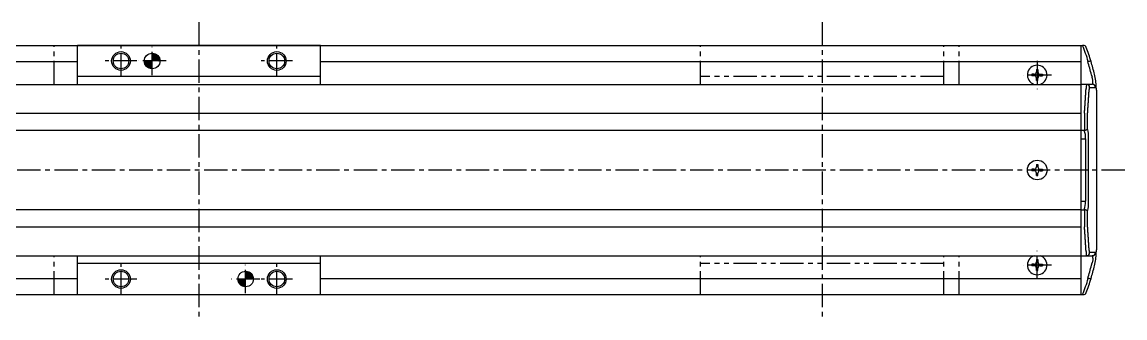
# Model space of a CAD drawing. Extents: x -693 to 0, y 35 to 506.
# Drawn here: x -354.2 to -0.3, y 410.8 to 505.8 of the extents above; entities that cross this region are included whole.
import ezdxf

# ---------------------------------------------------------------- set-up
doc = ezdxf.new("R2010")
doc.units = 0
doc.linetypes.add('CENTER', pattern=[12, 7.5, -1.5, 1.5, -1.5])
doc.linetypes.add('PHANTOM', pattern=[15, 7.5, -1.5, 1.5, -1.5, 1.5, -1.5])
doc.layers.get('0').update_dxf_attribs({"linetype": 'CONTINUOUS'})
doc.layers.add('CENTER', color=1, linetype='CENTER')

# ---------------------------------------------------------------- blocks, each defined once
blk = doc.blocks.new('*X3')
at = {"color": 0}
for p, q in [((-282.42, 425.76), (-282.42, 425.76)), ((-282.42, 425.53), (-282.2, 425.75)), ((-282.42, 425.31), (-282.01, 425.73)), ((-282.42, 425.09), (-281.82, 425.69)), ((-282.42, 424.86), (-281.65, 425.64)), ((-282.42, 424.64), (-281.48, 425.58)), ((-282.42, 424.42), (-281.33, 425.51)), ((-282.42, 424.19), (-281.18, 425.43)), ((-282.42, 423.97), (-281.04, 425.35)), ((-282.42, 423.75), (-280.91, 425.26)), ((-282.42, 423.52), (-280.79, 425.16)), ((-282.42, 423.3), (-280.67, 425.05)), ((-282.23, 423.26), (-280.56, 424.94)), ((-282.01, 423.26), (-280.46, 424.81)), ((-284.92, 423.26), (-284.92, 423.26)), ((-284.91, 423.04), (-284.69, 423.26)), ((-284.89, 422.85), (-284.47, 423.26)), ((-284.85, 422.66), (-284.25, 423.26)), ((-284.8, 422.49), (-284.02, 423.26)), ((-284.74, 422.32), (-283.8, 423.26)), ((-284.67, 422.17), (-283.58, 423.26)), ((-284.59, 422.02), (-283.35, 423.26)), ((-284.51, 421.88), (-283.13, 423.26)), ((-284.42, 421.75), (-282.9, 423.26)), ((-284.32, 421.63), (-282.68, 423.26)), ((-284.21, 421.51), (-282.46, 423.26)), ((-284.09, 421.4), (-282.42, 423.08)), ((-283.97, 421.3), (-282.42, 422.85)), ((-283.84, 421.21), (-282.42, 422.63)), ((-283.71, 421.12), (-282.42, 422.4)), ((-283.56, 421.04), (-282.42, 422.18)), ((-283.41, 420.97), (-282.42, 421.96)), ((-283.25, 420.91), (-282.42, 421.73)), ((-283.08, 420.85), (-282.42, 421.51)), ((-282.9, 420.81), (-282.42, 421.29)), ((-281.79, 423.26), (-280.37, 424.69)), ((-281.56, 423.26), (-280.28, 424.55)), ((-281.34, 423.26), (-280.2, 424.41)), ((-281.12, 423.26), (-280.13, 424.25)), ((-280.89, 423.26), (-280.06, 424.09)), ((-280.67, 423.26), (-280.01, 423.92)), ((-280.45, 423.26), (-279.97, 423.74)), ((-280.22, 423.26), (-279.94, 423.55)), ((-280, 423.26), (-279.92, 423.34)), ((-282.71, 420.78), (-282.42, 421.06)), ((-282.5, 420.77), (-282.42, 420.84))]:
    blk.add_line(p, q, dxfattribs=at)
blk = doc.blocks.new('*X4')
at = {"color": 0}
for p, q in [((-312.42, 495.71), (-312.37, 495.76)), ((-312.42, 495.49), (-312.16, 495.75)), ((-312.42, 495.26), (-311.96, 495.72)), ((-312.42, 495.04), (-311.78, 495.68)), ((-312.42, 494.82), (-311.61, 495.63)), ((-312.42, 494.59), (-311.45, 495.57)), ((-312.42, 494.37), (-311.3, 495.5)), ((-314.92, 493.21), (-314.87, 493.26)), ((-314.91, 493), (-314.65, 493.26)), ((-314.88, 492.81), (-314.42, 493.26)), ((-314.84, 492.62), (-314.2, 493.26)), ((-314.79, 492.45), (-313.98, 493.26)), ((-314.73, 492.29), (-313.75, 493.26)), ((-314.65, 492.14), (-313.53, 493.26)), ((-314.58, 491.99), (-313.3, 493.26)), ((-314.49, 491.86), (-313.08, 493.26)), ((-314.39, 491.73), (-312.86, 493.26)), ((-314.29, 491.6), (-312.63, 493.26)), ((-314.18, 491.49), (-312.42, 493.25)), ((-314.07, 491.38), (-312.42, 493.03)), ((-313.95, 491.28), (-312.42, 492.8)), ((-313.82, 491.19), (-312.42, 492.58)), ((-313.68, 491.1), (-312.42, 492.36)), ((-313.53, 491.02), (-312.42, 492.13)), ((-312.42, 494.15), (-311.15, 495.42)), ((-312.42, 493.92), (-311.02, 495.33)), ((-312.42, 493.7), (-310.89, 495.24)), ((-312.42, 493.47), (-310.76, 495.13)), ((-312.41, 493.26), (-310.65, 495.03)), ((-312.19, 493.26), (-310.54, 494.91)), ((-311.96, 493.26), (-310.44, 494.79)), ((-311.74, 493.26), (-310.35, 494.66)), ((-311.52, 493.26), (-310.26, 494.52)), ((-311.29, 493.26), (-310.18, 494.37)), ((-311.07, 493.26), (-310.11, 494.22)), ((-310.84, 493.26), (-310.05, 494.06)), ((-310.62, 493.26), (-310, 493.88)), ((-310.4, 493.26), (-309.96, 493.7)), ((-310.17, 493.26), (-309.93, 493.5)), ((-309.95, 493.26), (-309.92, 493.29)), ((-313.38, 490.95), (-312.42, 491.91)), ((-313.22, 490.89), (-312.42, 491.69)), ((-313.04, 490.84), (-312.42, 491.46)), ((-312.86, 490.8), (-312.42, 491.24)), ((-312.66, 490.78), (-312.42, 491.02)), ((-312.45, 490.76), (-312.42, 490.79))]:
    blk.add_line(p, q, dxfattribs=at)

msp = doc.modelspace()

# ---------------------------------------------------------------- linework, layer by layer
at = {"color": 7, "linetype": 'CONTINUOUS'}
for p, q in [((-504.42, 498.26), (-14.42, 498.26)), ((-258.42, 498.26), (-336.42, 498.26)), ((-336.42, 485.76), (-336.42, 498.26)), ((-258.42, 485.76), (-258.42, 498.26)), ((-14.42, 498.26), (-14.42, 418.26)), ((-14.42, 498.26), (-13.84, 498.26)), ((-13.64, 498.26), (-13.84, 498.26)), ((-504.42, 493.06), (-336.42, 493.06)), ((-258.42, 493.06), (-14.42, 493.06)), ((-12.03, 493.09), (-12.18, 493.07)), ((-30.17, 489.01), (-30.17, 488.51)), ((-29.42, 489.01), (-30.17, 489.01)), ((-29.42, 488.51), (-30.17, 488.51)), ((-28.67, 490.51), (-28.67, 489.76)), ((-28.67, 490.51), (-28.17, 490.51)), ((-28.17, 490.51), (-28.17, 489.76)), ((-27.43, 489.01), (-26.67, 489.01)), ((-27.43, 488.51), (-26.67, 488.51)), ((-26.67, 489.01), (-26.67, 488.51)), ((-11.03, 488.76), (-10.82, 488.03)), ((-9.84, 487.99), (-10.06, 488.98)), ((-504.42, 485.76), (-14.42, 485.76)), ((-504.42, 485.76), (-336.42, 485.76)), ((-258.42, 488.26), (-336.42, 488.26)), ((-258.42, 485.76), (-14.42, 485.76)), ((-28.67, 487.01), (-28.67, 487.77)), ((-28.67, 487.01), (-28.17, 487.01)), ((-28.17, 487.01), (-28.17, 487.77)), ((-10.75, 485.76), (-14.42, 485.76)), ((-9.52, 485.88), (-9.52, 485.89)), ((-11.59, 484.76), (-9.76, 484.76)), ((-9.42, 483.91), (-9.42, 432.61)), ((-504.42, 476.53), (-14.42, 476.53)), ((-13.24, 476.51), (-13.23, 476.51)), ((-13.23, 476.51), (-13.23, 471.02)), ((-12.25, 471.6), (-12.25, 476.34)), ((-504.42, 471), (-14.42, 471)), ((-14.42, 471.01), (-13.34, 471.01)), ((-13.23, 471.02), (-13.34, 471.01)), ((-14.42, 468.26), (-12.91, 468.26)), ((-12.91, 468.26), (-12.91, 448.26)), ((-11.92, 448.26), (-11.92, 468.26)), ((-30.17, 458.51), (-30.17, 458.01)), ((-29.42, 458.51), (-30.17, 458.51)), ((-29.42, 458.01), (-30.17, 458.01)), ((-28.67, 460.01), (-28.67, 459.26)), ((-28.67, 460.01), (-28.17, 460.01)), ((-28.67, 456.51), (-28.67, 457.27)), ((-28.17, 460.01), (-28.17, 459.26)), ((-28.17, 456.51), (-28.17, 457.27)), ((-27.43, 458.51), (-26.67, 458.51)), ((-27.43, 458.01), (-26.67, 458.01)), ((-26.67, 458.51), (-26.67, 458.01)), ((-28.67, 456.51), (-28.17, 456.51)), ((-14.42, 448.26), (-12.91, 448.26)), ((-504.42, 445.53), (-14.42, 445.53)), ((-14.42, 445.51), (-13.34, 445.51)), ((-13.34, 445.51), (-13.23, 445.51)), ((-13.23, 445.51), (-13.23, 440.01)), ((-12.25, 440.19), (-12.25, 444.92)), ((-504.42, 439.99), (-14.42, 439.99)), ((-13.23, 440.01), (-13.24, 440.01)), ((-504.42, 430.76), (-336.42, 430.76)), ((-502.42, 430.76), (-12.42, 430.76)), ((-336.42, 418.26), (-336.42, 430.76)), ((-258.42, 428.26), (-336.42, 428.26)), ((-258.42, 430.76), (-14.42, 430.76)), ((-258.42, 418.26), (-258.42, 430.76)), ((-28.67, 429.51), (-28.67, 428.76)), ((-28.67, 429.51), (-28.17, 429.51)), ((-28.17, 429.51), (-28.17, 428.76)), ((-14.42, 430.76), (-10.75, 430.76)), ((-9.76, 431.76), (-11.59, 431.76)), ((-11.03, 427.76), (-10.82, 428.5)), ((-10.06, 427.54), (-9.84, 428.54)), ((-9.52, 430.64), (-9.52, 430.65)), ((-30.17, 428.01), (-30.17, 427.51)), ((-29.42, 428.01), (-30.17, 428.01)), ((-29.42, 427.51), (-30.17, 427.51)), ((-28.67, 426.01), (-28.67, 426.77)), ((-28.67, 426.01), (-28.17, 426.01)), ((-28.17, 426.01), (-28.17, 426.77)), ((-27.43, 428.01), (-26.67, 428.01)), ((-27.43, 427.51), (-26.67, 427.51)), ((-26.67, 428.01), (-26.67, 427.51)), ((-504.42, 423.46), (-336.42, 423.46)), ((-258.42, 423.46), (-14.42, 423.46)), ((-12.03, 423.44), (-12.18, 423.46)), ((-504.42, 418.26), (-14.42, 418.26)), ((-336.42, 418.26), (-258.42, 418.26)), ((-14.42, 418.26), (-13.84, 418.26)), ((-13.84, 418.26), (-13.64, 418.26))]:
    msp.add_line(p, q, dxfattribs=at)
at = {"color": 3, "linetype": 'PHANTOM'}
for p, q in [((-343.92, 485.76), (-343.92, 498.26)), ((-136.42, 485.76), (-136.42, 498.26)), ((-58.42, 485.76), (-58.42, 498.26)), ((-53.42, 485.76), (-53.42, 498.26)), ((-58.42, 488.26), (-136.42, 488.26)), ((-343.92, 418.26), (-343.92, 430.76)), ((-136.42, 418.26), (-136.42, 430.76)), ((-58.42, 428.26), (-136.42, 428.26)), ((-58.42, 418.26), (-58.42, 430.76)), ((-53.42, 418.26), (-53.42, 430.76))]:
    msp.add_line(p, q, dxfattribs=at)
at = {"color": 7, "linetype": 'CONTINUOUS'}
for points in [[(-11.14, 493.09), (-11.14, 493.09), (-11.15, 493.11), (-11.26, 493.17), (-11.46, 493.18), (-11.72, 493.15), (-12.03, 493.09)], [(-10.52, 486.57), (-10.61, 487.13), (-10.82, 488.03)], [(-10.52, 429.96), (-10.61, 429.4), (-10.82, 428.5)], [(-11.14, 423.44), (-11.14, 423.44), (-11.15, 423.42), (-11.26, 423.36), (-11.46, 423.35), (-11.72, 423.38), (-12.03, 423.44)]]:
    msp.add_lwpolyline(points, dxfattribs=at)
for points in [[(-13.24, 476.51, 0), (-13.24, 476.58, 0), (-13.23, 476.64, 0), (-13.23, 476.7, 0), (-13.23, 476.76, 0), (-13.22, 476.82, 0), (-13.22, 476.89, 0), (-13.21, 476.95, 0), (-13.21, 477.01, 0), (-13.21, 477.07, 0), (-13.2, 477.13, 0), (-13.2, 477.19, 0), (-13.19, 477.26, 0), (-13.19, 477.32, 0), (-13.18, 477.38, 0), (-13.18, 477.44, 0), (-13.18, 477.5, 0), (-13.17, 477.57, 0), (-13.17, 477.63, 0), (-13.16, 477.69, 0), (-13.16, 477.75, 0), (-13.15, 477.81, 0), (-13.15, 477.88, 0), (-13.15, 477.94, 0), (-13.14, 478, 0), (-13.14, 478.06, 0), (-13.13, 478.12, 0), (-13.13, 478.19, 0), (-13.13, 478.25, 0), (-13.12, 478.31, 0), (-13.12, 478.37, 0), (-13.11, 478.43, 0), (-13.11, 478.5, 0), (-13.11, 478.56, 0), (-13.1, 478.62, 0), (-13.1, 478.68, 0), (-13.09, 478.74, 0), (-13.09, 478.81, 0), (-13.09, 478.87, 0), (-13.08, 478.93, 0), (-13.08, 478.99, 0), (-13.07, 479.05, 0), (-13.07, 479.12, 0), (-13.06, 479.18, 0), (-13.06, 479.24, 0), (-13.06, 479.3, 0), (-13.05, 479.36, 0), (-13.05, 479.42, 0), (-13.04, 479.49, 0), (-13.04, 479.55, 0), (-13.04, 479.61, 0), (-13.03, 479.67, 0), (-13.03, 479.74, 0), (-13.03, 479.8, 0), (-13.02, 479.86, 0), (-13.02, 479.92, 0), (-13.01, 479.98, 0), (-13.01, 480.05, 0), (-13, 480.11, 0), (-13, 480.17, 0), (-13, 480.23, 0), (-12.99, 480.29, 0), (-12.99, 480.36, 0), (-12.99, 480.42, 0), (-12.98, 480.48, 0), (-12.98, 480.54, 0), (-12.97, 480.6, 0), (-12.97, 480.67, 0), (-12.96, 480.73, 0), (-12.96, 480.79, 0), (-12.96, 480.85, 0), (-12.95, 480.91, 0), (-12.95, 480.98, 0), (-12.94, 481.04, 0), (-12.94, 481.1, 0), (-12.94, 481.16, 0), (-12.93, 481.22, 0), (-12.93, 481.29, 0), (-12.93, 481.35, 0), (-12.92, 481.41, 0), (-12.92, 481.47, 0), (-12.91, 481.53, 0), (-12.91, 481.59, 0), (-12.9, 481.66, 0), (-12.9, 481.72, 0), (-12.9, 481.78, 0), (-12.89, 481.84, 0), (-12.89, 481.9, 0), (-12.89, 481.97, 0), (-12.88, 482.03, 0), (-12.88, 482.09, 0), (-12.87, 482.15, 0), (-12.87, 482.21, 0), (-12.87, 482.28, 0), (-12.86, 482.34, 0), (-12.86, 482.4, 0), (-12.85, 482.46, 0), (-12.85, 482.52, 0), (-12.85, 482.59, 0), (-12.84, 482.65, 0), (-12.84, 482.71, 0), (-12.84, 482.77, 0), (-12.83, 482.83, 0), (-12.83, 482.9, 0), (-12.82, 482.96, 0), (-12.82, 483.02, 0), (-12.81, 483.08, 0), (-12.81, 483.14, 0), (-12.81, 483.21, 0), (-12.8, 483.27, 0), (-12.8, 483.33, 0), (-12.8, 483.39, 0), (-12.79, 483.45, 0), (-12.79, 483.52, 0), (-12.78, 483.58, 0), (-12.78, 483.64, 0), (-12.78, 483.7, 0), (-12.77, 483.77, 0), (-12.77, 483.83, 0), (-12.76, 483.89, 0), (-12.76, 483.95, 0), (-12.76, 484.01, 0), (-12.75, 484.08, 0), (-12.75, 484.14, 0), (-12.74, 484.2, 0), (-12.74, 484.26, 0), (-12.74, 484.32, 0), (-12.73, 484.39, 0), (-12.73, 484.45, 0)], [(-12.25, 476.34, 0), (-12.24, 476.4, 0), (-12.24, 476.46, 0), (-12.24, 476.52, 0), (-12.23, 476.58, 0), (-12.23, 476.64, 0), (-12.22, 476.7, 0), (-12.22, 476.76, 0), (-12.21, 476.82, 0), (-12.21, 476.88, 0), (-12.21, 476.94, 0), (-12.2, 477, 0), (-12.2, 477.06, 0), (-12.19, 477.13, 0), (-12.19, 477.19, 0), (-12.19, 477.25, 0), (-12.18, 477.31, 0), (-12.18, 477.37, 0), (-12.17, 477.43, 0), (-12.17, 477.49, 0), (-12.17, 477.55, 0), (-12.16, 477.61, 0), (-12.16, 477.67, 0), (-12.15, 477.73, 0), (-12.15, 477.79, 0), (-12.15, 477.85, 0), (-12.14, 477.91, 0), (-12.14, 477.97, 0), (-12.13, 478.04, 0), (-12.13, 478.1, 0), (-12.13, 478.16, 0), (-12.12, 478.22, 0), (-12.12, 478.28, 0), (-12.11, 478.34, 0), (-12.11, 478.4, 0), (-12.11, 478.46, 0), (-12.1, 478.52, 0), (-12.1, 478.58, 0), (-12.09, 478.64, 0), (-12.09, 478.7, 0), (-12.09, 478.76, 0), (-12.08, 478.82, 0), (-12.08, 478.88, 0), (-12.07, 478.94, 0), (-12.07, 479.01, 0), (-12.07, 479.07, 0), (-12.06, 479.13, 0), (-12.06, 479.19, 0), (-12.05, 479.25, 0), (-12.05, 479.31, 0), (-12.05, 479.37, 0), (-12.04, 479.43, 0), (-12.04, 479.49, 0), (-12.03, 479.55, 0), (-12.03, 479.61, 0), (-12.03, 479.67, 0), (-12.02, 479.73, 0), (-12.02, 479.8, 0), (-12.01, 479.86, 0), (-12.01, 479.92, 0), (-12.01, 479.98, 0), (-12, 480.04, 0), (-12, 480.1, 0), (-11.99, 480.16, 0), (-11.99, 480.22, 0), (-11.99, 480.28, 0), (-11.98, 480.34, 0), (-11.98, 480.4, 0), (-11.97, 480.46, 0), (-11.97, 480.52, 0), (-11.97, 480.58, 0), (-11.96, 480.64, 0), (-11.96, 480.7, 0), (-11.96, 480.77, 0), (-11.95, 480.83, 0), (-11.95, 480.89, 0), (-11.94, 480.95, 0), (-11.94, 481.01, 0), (-11.94, 481.07, 0), (-11.93, 481.13, 0), (-11.93, 481.19, 0), (-11.92, 481.25, 0), (-11.92, 481.31, 0), (-11.92, 481.37, 0), (-11.91, 481.43, 0), (-11.91, 481.49, 0), (-11.9, 481.55, 0), (-11.9, 481.62, 0), (-11.9, 481.68, 0), (-11.89, 481.74, 0), (-11.89, 481.8, 0), (-11.88, 481.86, 0), (-11.88, 481.92, 0), (-11.88, 481.98, 0), (-11.87, 482.04, 0), (-11.87, 482.1, 0), (-11.87, 482.16, 0), (-11.86, 482.22, 0), (-11.86, 482.28, 0), (-11.85, 482.35, 0), (-11.85, 482.4, 0), (-11.85, 482.47, 0), (-11.84, 482.53, 0), (-11.84, 482.59, 0), (-11.84, 482.65, 0), (-11.83, 482.71, 0), (-11.83, 482.77, 0), (-11.82, 482.83, 0), (-11.82, 482.89, 0), (-11.82, 482.95, 0), (-11.81, 483.01, 0), (-11.81, 483.07, 0), (-11.81, 483.13, 0), (-11.8, 483.19, 0), (-11.8, 483.26, 0), (-11.79, 483.32, 0), (-11.79, 483.38, 0), (-11.79, 483.44, 0), (-11.78, 483.5, 0), (-11.78, 483.56, 0), (-11.77, 483.62, 0), (-11.77, 483.68, 0), (-11.77, 483.74, 0), (-11.76, 483.8, 0), (-11.76, 483.86, 0), (-11.75, 483.92, 0), (-11.75, 483.99, 0), (-11.75, 484.05, 0), (-11.74, 484.11, 0)], [(-12.73, 432.08, 0), (-12.73, 432.14, 0), (-12.74, 432.2, 0), (-12.74, 432.27, 0), (-12.74, 432.33, 0), (-12.75, 432.39, 0), (-12.75, 432.45, 0), (-12.76, 432.51, 0), (-12.76, 432.58, 0), (-12.76, 432.64, 0), (-12.77, 432.7, 0), (-12.77, 432.76, 0), (-12.78, 432.82, 0), (-12.78, 432.89, 0), (-12.78, 432.95, 0), (-12.79, 433.01, 0), (-12.79, 433.07, 0), (-12.8, 433.13, 0), (-12.8, 433.2, 0), (-12.8, 433.26, 0), (-12.81, 433.32, 0), (-12.81, 433.38, 0), (-12.81, 433.44, 0), (-12.82, 433.51, 0), (-12.82, 433.57, 0), (-12.83, 433.63, 0), (-12.83, 433.69, 0), (-12.84, 433.76, 0), (-12.84, 433.82, 0), (-12.84, 433.88, 0), (-12.85, 433.94, 0), (-12.85, 434, 0), (-12.85, 434.07, 0), (-12.86, 434.13, 0), (-12.86, 434.19, 0), (-12.87, 434.25, 0), (-12.87, 434.31, 0), (-12.87, 434.38, 0), (-12.88, 434.44, 0), (-12.88, 434.5, 0), (-12.89, 434.56, 0), (-12.89, 434.62, 0), (-12.89, 434.69, 0), (-12.9, 434.75, 0), (-12.9, 434.81, 0), (-12.9, 434.87, 0), (-12.91, 434.93, 0), (-12.91, 435, 0), (-12.92, 435.06, 0), (-12.92, 435.12, 0), (-12.93, 435.18, 0), (-12.93, 435.24, 0), (-12.93, 435.31, 0), (-12.94, 435.37, 0), (-12.94, 435.43, 0), (-12.94, 435.49, 0), (-12.95, 435.55, 0), (-12.95, 435.62, 0), (-12.96, 435.68, 0), (-12.96, 435.74, 0), (-12.96, 435.8, 0), (-12.97, 435.86, 0), (-12.97, 435.93, 0), (-12.98, 435.99, 0), (-12.98, 436.05, 0), (-12.99, 436.11, 0), (-12.99, 436.17, 0), (-12.99, 436.24, 0), (-13, 436.3, 0), (-13, 436.36, 0), (-13, 436.42, 0), (-13.01, 436.48, 0), (-13.01, 436.55, 0), (-13.02, 436.61, 0), (-13.02, 436.67, 0), (-13.03, 436.73, 0), (-13.03, 436.79, 0), (-13.03, 436.86, 0), (-13.04, 436.92, 0), (-13.04, 436.98, 0), (-13.04, 437.04, 0), (-13.05, 437.1, 0), (-13.05, 437.17, 0), (-13.06, 437.23, 0), (-13.06, 437.29, 0), (-13.06, 437.35, 0), (-13.07, 437.41, 0), (-13.07, 437.48, 0), (-13.08, 437.54, 0), (-13.08, 437.6, 0), (-13.09, 437.66, 0), (-13.09, 437.72, 0), (-13.09, 437.79, 0), (-13.1, 437.85, 0), (-13.1, 437.91, 0), (-13.11, 437.97, 0), (-13.11, 438.03, 0), (-13.11, 438.1, 0), (-13.12, 438.16, 0), (-13.12, 438.22, 0), (-13.13, 438.28, 0), (-13.13, 438.34, 0), (-13.13, 438.4, 0), (-13.14, 438.47, 0), (-13.14, 438.53, 0), (-13.15, 438.59, 0), (-13.15, 438.65, 0), (-13.15, 438.71, 0), (-13.16, 438.78, 0), (-13.16, 438.84, 0), (-13.17, 438.9, 0), (-13.17, 438.96, 0), (-13.18, 439.02, 0), (-13.18, 439.09, 0), (-13.18, 439.15, 0), (-13.19, 439.21, 0), (-13.19, 439.27, 0), (-13.2, 439.33, 0), (-13.2, 439.39, 0), (-13.21, 439.46, 0), (-13.21, 439.52, 0), (-13.21, 439.58, 0), (-13.22, 439.64, 0), (-13.22, 439.7, 0), (-13.23, 439.77, 0), (-13.23, 439.83, 0), (-13.23, 439.89, 0), (-13.24, 439.95, 0), (-13.24, 440.01, 0)], [(-11.74, 432.42, 0), (-11.75, 432.48, 0), (-11.75, 432.54, 0), (-11.75, 432.61, 0), (-11.76, 432.66, 0), (-11.76, 432.73, 0), (-11.77, 432.79, 0), (-11.77, 432.85, 0), (-11.77, 432.91, 0), (-11.78, 432.97, 0), (-11.78, 433.03, 0), (-11.79, 433.09, 0), (-11.79, 433.15, 0), (-11.79, 433.21, 0), (-11.8, 433.27, 0), (-11.8, 433.33, 0), (-11.81, 433.39, 0), (-11.81, 433.45, 0), (-11.81, 433.52, 0), (-11.82, 433.58, 0), (-11.82, 433.64, 0), (-11.82, 433.7, 0), (-11.83, 433.76, 0), (-11.83, 433.82, 0), (-11.84, 433.88, 0), (-11.84, 433.94, 0), (-11.84, 434, 0), (-11.85, 434.06, 0), (-11.85, 434.12, 0), (-11.85, 434.18, 0), (-11.86, 434.25, 0), (-11.86, 434.31, 0), (-11.87, 434.37, 0), (-11.87, 434.43, 0), (-11.87, 434.49, 0), (-11.88, 434.55, 0), (-11.88, 434.61, 0), (-11.88, 434.67, 0), (-11.89, 434.73, 0), (-11.89, 434.79, 0), (-11.9, 434.85, 0), (-11.9, 434.91, 0), (-11.9, 434.97, 0), (-11.91, 435.03, 0), (-11.91, 435.1, 0), (-11.92, 435.16, 0), (-11.92, 435.22, 0), (-11.92, 435.28, 0), (-11.93, 435.34, 0), (-11.93, 435.4, 0), (-11.94, 435.46, 0), (-11.94, 435.52, 0), (-11.94, 435.58, 0), (-11.95, 435.64, 0), (-11.95, 435.7, 0), (-11.96, 435.76, 0), (-11.96, 435.82, 0), (-11.96, 435.88, 0), (-11.97, 435.94, 0), (-11.97, 436, 0), (-11.97, 436.07, 0), (-11.98, 436.13, 0), (-11.98, 436.19, 0), (-11.99, 436.25, 0), (-11.99, 436.31, 0), (-11.99, 436.37, 0), (-12, 436.43, 0), (-12, 436.49, 0), (-12.01, 436.55, 0), (-12.01, 436.61, 0), (-12.01, 436.67, 0), (-12.02, 436.73, 0), (-12.02, 436.79, 0), (-12.03, 436.85, 0), (-12.03, 436.92, 0), (-12.03, 436.98, 0), (-12.04, 437.04, 0), (-12.04, 437.1, 0), (-12.05, 437.16, 0), (-12.05, 437.22, 0), (-12.05, 437.28, 0), (-12.06, 437.34, 0), (-12.06, 437.4, 0), (-12.07, 437.46, 0), (-12.07, 437.52, 0), (-12.07, 437.58, 0), (-12.08, 437.64, 0), (-12.08, 437.7, 0), (-12.09, 437.76, 0), (-12.09, 437.83, 0), (-12.09, 437.89, 0), (-12.1, 437.95, 0), (-12.1, 438.01, 0), (-12.11, 438.07, 0), (-12.11, 438.13, 0), (-12.11, 438.19, 0), (-12.12, 438.25, 0), (-12.12, 438.31, 0), (-12.13, 438.37, 0), (-12.13, 438.43, 0), (-12.13, 438.49, 0), (-12.14, 438.55, 0), (-12.14, 438.61, 0), (-12.15, 438.68, 0), (-12.15, 438.74, 0), (-12.15, 438.8, 0), (-12.16, 438.86, 0), (-12.16, 438.92, 0), (-12.17, 438.98, 0), (-12.17, 439.04, 0), (-12.17, 439.1, 0), (-12.18, 439.16, 0), (-12.18, 439.22, 0), (-12.19, 439.28, 0), (-12.19, 439.34, 0), (-12.19, 439.4, 0), (-12.2, 439.46, 0), (-12.2, 439.52, 0), (-12.21, 439.58, 0), (-12.21, 439.64, 0), (-12.21, 439.71, 0), (-12.22, 439.77, 0), (-12.22, 439.83, 0), (-12.23, 439.89, 0), (-12.23, 439.95, 0), (-12.24, 440.01, 0), (-12.24, 440.07, 0), (-12.24, 440.13, 0), (-12.25, 440.19, 0)]]:
    msp.add_polyline3d(points, dxfattribs=at)
for centre, radius in [((-322.42, 493.26), 3), ((-322.42, 493.26), 2.5), ((-312.42, 493.26), 2.5), ((-272.42, 493.26), 3), ((-272.42, 493.26), 2.5), ((-28.42, 458.26), 3.15), ((-322.42, 423.26), 3), ((-322.42, 423.26), 2.5), ((-282.42, 423.26), 2.5), ((-272.42, 423.26), 3), ((-272.42, 423.26), 2.5)]:
    msp.add_circle(centre, radius, dxfattribs=at)
for centre, radius, start, end in [((-68.58, 476.26), 59, 16.566, 21.8934), ((-13.64, 497.26), 1, 21.3711, 90), ((-68.58, 475.76), 60, 16.7828, 21.3711), ((-68.58, 475.76), 59, 12.7289, 17.0548), ((-68.58, 475.76), 60, 12.7289, 16.7828), ((-28.42, 488.76), 3.15, 287.7528, 252.2472), ((-29.42, 489.76), 0.748, 270, 0), ((-29.42, 487.77), 0.748, 0, 90.0001), ((-27.43, 489.76), 0.748, 180, 270), ((-27.43, 487.77), 0.748, 90, 180), ((-8.75, 484.64), 3.98, 163.6112, 182.7638), ((-12.58, 484.77), 0.993, 359.6186, 89.6134), ((-12.12, 486.59), 1.6, 328.8724, 359.134), ((-10.75, 484.77), 0.998, 359.8808, 89.8803), ((-29.42, 483.91), 20, 5.6778, 11.7572), ((-11.97, 485.81), 2.45, 334.6308, 1.5575), ((-29.42, 483.91), 20, 0, 5.6392), ((-10.66, 484.19), 1.09, 148.4536, 184.5411), ((-19.19, 468.68), 6.3, 356.229, 21.7736), ((-13.22, 472.12), 1.1, 269.5212, 331.9289), ((-25.02, 468.67), 13.1, 358.2038, 12.9244), ((-29.42, 459.26), 0.748, 270, 0), ((-29.42, 457.27), 0.748, 0, 90.0001), ((-27.43, 459.26), 0.748, 180, 270), ((-27.43, 457.27), 0.748, 90, 180), ((-19.09, 447.83), 6.19, 338.0119, 3.9855), ((-25.66, 447.92), 13.75, 347.4233, 1.4486), ((-13.22, 444.4), 1.1, 28.0711, 90.4788), ((-9.58, 431.79), 3.17, 174.7294, 198.8955), ((-10.86, 432.29), 0.898, 171.3652, 215.6401), ((-29.42, 432.61), 20, 354.3608, 0), ((-28.42, 427.76), 3.15, 107.7528, 72.2472), ((-29.42, 428.76), 0.748, 270, 0), ((-27.43, 428.76), 0.748, 180, 270), ((-12.58, 431.76), 0.993, 270.3866, 0.3814), ((-10.75, 431.76), 0.998, 270.1197, 0.1192), ((-12.12, 429.94), 1.6, 0.866, 31.1276), ((-29.42, 432.61), 20, 348.2428, 354.3222), ((-11.63, 430.79), 2.12, 356.2843, 27.5275), ((-29.42, 426.77), 0.748, 0, 90.0001), ((-27.43, 426.77), 0.748, 90, 180), ((-68.58, 440.76), 59, 342.9452, 347.2711), ((-68.58, 440.76), 60, 343.2172, 347.2711), ((-68.58, 440.26), 59, 338.1066, 343.434), ((-68.58, 440.76), 60, 338.6289, 343.2172), ((-13.64, 419.26), 1, 270, 338.6289)]:
    msp.add_arc(centre, radius, start, end, dxfattribs=at)
at = {"layer": 'CENTER', "color": 1, "linetype": 'CENTER'}
for p, q in [((-297.42, 505.76), (-297.42, 410.76)), ((-97.42, 505.76), (-97.42, 410.76)), ((-322.42, 488.22), (-322.42, 498.3)), ((-312.42, 488.72), (-312.42, 497.8)), ((-272.42, 488.22), (-272.42, 498.3)), ((-317.38, 493.26), (-327.46, 493.26)), ((-307.88, 493.26), (-316.96, 493.26)), ((-267.38, 493.26), (-277.46, 493.26)), ((-28.42, 493.3), (-28.42, 484.22)), ((-23.88, 488.76), (-32.96, 488.76)), ((-0.26, 458.26), (-541.84, 458.26)), ((-28.42, 423.22), (-28.42, 432.3)), ((-322.42, 418.22), (-322.42, 428.3)), ((-272.42, 418.22), (-272.42, 428.3)), ((-282.42, 418.72), (-282.42, 427.8)), ((-23.88, 427.76), (-32.96, 427.76)), ((-317.38, 423.26), (-327.46, 423.26)), ((-277.88, 423.26), (-286.96, 423.26)), ((-267.38, 423.26), (-277.46, 423.26))]:
    msp.add_line(p, q, dxfattribs=at)

# ---------------------------------------------------------------- block references
at = {"color": 7, "linetype": 'CONTINUOUS'}
for name in ['*X4', '*X3']:
    msp.add_blockref(name, (0, 0), dxfattribs=at)

doc.saveas('drawing.dxf')
